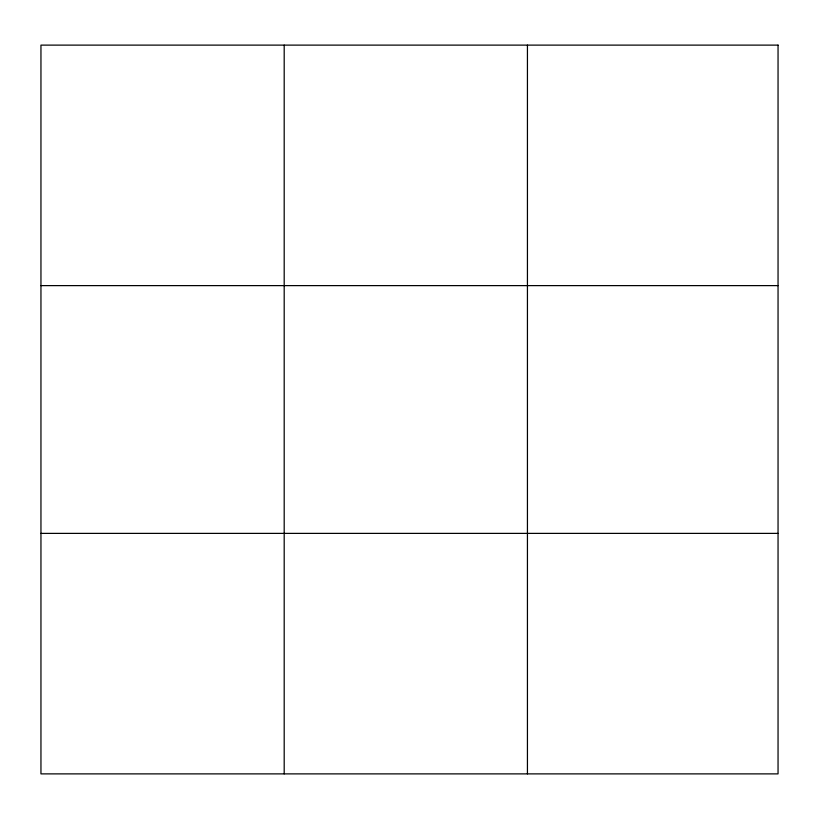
<?xml version="1.0" encoding="UTF-8"?>
<svg xmlns="http://www.w3.org/2000/svg" width="819" height="819" viewBox="0 0 819 819"><rect width="100%" height="100%" fill="white"/><g stroke="black" fill="none" stroke-linecap="round" stroke-linejoin="round"><path stroke-width="1.23" d="M284.193 45.117L284.193 773.883M527.436 45.117L527.436 773.883M40.95 285.616L778.05 285.616M40.95 533.384L778.05 533.384M778.05 45.117L778.05 773.883L40.95 773.883L40.95 45.117L778.05 45.117"/></g></svg>
